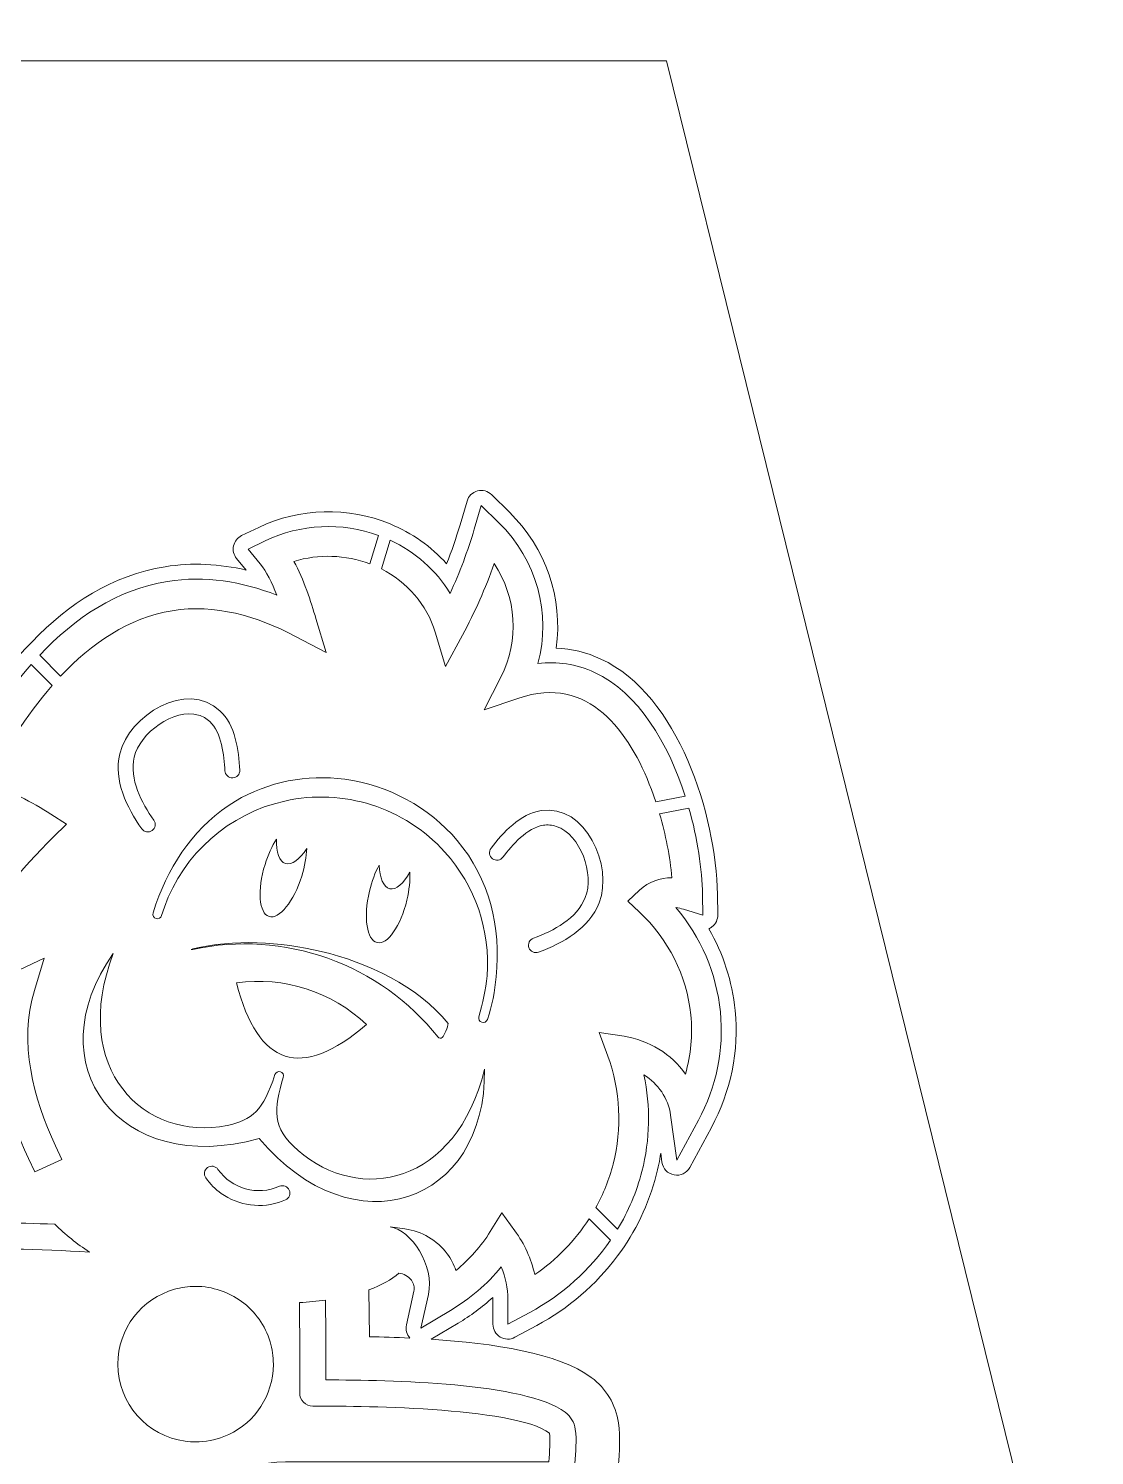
# Model space of a CAD drawing. Header units: millimetres. Extents: x -1461 to 1461, y -777 to 775.
# Drawn here: x -1347.8 to -1288.9, y 132.7 to 211.6 of the extents above; entities that cross this region are included whole.
import ezdxf

# ---------------------------------------------------------------- set-up
doc = ezdxf.new("R2010")
doc.units = ezdxf.units.MM
doc.header["$MEASUREMENT"] = 0
doc.layers.add('Camada 1', color=7, linetype='Continuous')

msp = doc.modelspace()

# ---------------------------------------------------------------- linework, layer by layer
at = {"layer": 'Camada 1', "color": 250, "lineweight": 20}
for points, knots in [([(-1289.1414, 240.0552), (-1289.1414, 240.0552), (-1292.0512, 239.3349), (-1292.0512, 239.3349), (-1292.0512, 239.3349), (-1292.0512, 239.3349), (-1295.0274, 250.8965), (-1295.0274, 250.8965), (-1295.0274, 250.8965), (-1302.1178, 246.2823), (-1311.3043, 245.6159), (-1319.0645, 249.1529), (-1319.0645, 249.1529), (-1330.3547, 254.2988), (-1342.8696, 254.5714), (-1352.2211, 247.528), (-1352.2211, 247.528), (-1352.2211, 247.528), (-1352.2675, 247.5292), (-1352.2675, 247.5292), (-1352.2675, 247.5292), (-1352.2675, 247.5292), (-1352.3142, 247.5283), (-1352.3142, 247.5283), (-1352.3142, 247.5283), (-1361.623, 254.6213), (-1374.1395, 254.4157), (-1385.4604, 249.3299), (-1385.4604, 249.3299), (-1394.128, 245.1765), (-1401.3028, 245.9539), (-1405.9872, 250.4345), (-1405.9872, 250.4345), (-1405.9872, 250.4345), (-1412.566, 251.9753), (-1412.566, 251.9753), (-1412.566, 251.9753), (-1412.566, 251.9753), (-1415.6353, 240.3643), (-1415.6353, 240.3643), (-1415.6353, 240.3643), (-1415.6353, 240.3643), (-1412.7592, 239.6474), (-1412.7592, 239.6474), (-1412.7592, 239.6474), (-1412.7592, 239.6474), (-1452.7077, 81.7768), (-1452.7077, 81.7768), (-1452.7077, 81.7768), (-1452.7077, 81.7768), (-1455.5561, 82.4868), (-1455.5561, 82.4868), (-1455.5561, 82.4868), (-1455.5561, 82.4868), (-1460.8606, 61.4193), (-1460.8606, 61.4193), (-1460.8606, 61.4193), (-1460.8606, 61.4193), (-1454.8906, 59.9537), (-1454.8906, 59.9537), (-1454.8906, 59.9537), (-1454.8906, 59.9537), (-1453.2791, 59.5204), (-1453.2791, 59.5204), (-1453.2791, 59.5204), (-1445.0057, 67.391), (-1426.3781, 73.5775), (-1411.1999, 66.1562), (-1411.1999, 66.1562), (-1391.3712, 57.0627), (-1369.3923, 56.5786), (-1352.9706, 69.0203), (-1352.9706, 69.0203), (-1352.9706, 69.0203), (-1352.8892, 69.018), (-1352.8892, 69.018), (-1352.8892, 69.018), (-1352.8892, 69.018), (-1352.8077, 69.0198), (-1352.8077, 69.0198), (-1352.8077, 69.0198), (-1336.4579, 56.4865), (-1314.477, 56.8477), (-1294.5958, 65.8302), (-1294.5958, 65.8302), (-1279.3751, 73.1664), (-1260.8579, 66.8973), (-1252.6302, 58.9806), (-1252.6302, 58.9806), (-1252.6302, 58.9806), (-1247.7584, 60.2043), (-1247.7584, 60.2043), (-1247.7584, 60.2043), (-1247.7584, 60.2043), (-1253.0069, 81.2384), (-1253.0069, 81.2384), (-1253.0069, 81.2384), (-1253.0069, 81.2384), (-1250.0949, 81.9593), (-1250.0949, 81.9593), (-1250.0949, 81.9593), (-1250.0949, 81.9593), (-1289.1414, 240.0552), (-1289.1414, 240.0552)], [0, 0, 0, 0, 0.037037, 0.037037, 0.037037, 0.037037, 0.0740741, 0.0740741, 0.0740741, 0.0740741, 0.1111111, 0.1111111, 0.1111111, 0.1111111, 0.1481481, 0.1481481, 0.1481481, 0.1481481, 0.1851852, 0.1851852, 0.1851852, 0.1851852, 0.2222222, 0.2222222, 0.2222222, 0.2222222, 0.2592593, 0.2592593, 0.2592593, 0.2592593, 0.2962963, 0.2962963, 0.2962963, 0.2962963, 0.3333333, 0.3333333, 0.3333333, 0.3333333, 0.3703704, 0.3703704, 0.3703704, 0.3703704, 0.4074074, 0.4074074, 0.4074074, 0.4074074, 0.4444444, 0.4444444, 0.4444444, 0.4444444, 0.4814815, 0.4814815, 0.4814815, 0.4814815, 0.5185185, 0.5185185, 0.5185185, 0.5185185, 0.5555556, 0.5555556, 0.5555556, 0.5555556, 0.5925926, 0.5925926, 0.5925926, 0.5925926, 0.6296296, 0.6296296, 0.6296296, 0.6296296, 0.6666667, 0.6666667, 0.6666667, 0.6666667, 0.7037037, 0.7037037, 0.7037037, 0.7037037, 0.7407407, 0.7407407, 0.7407407, 0.7407407, 0.7777778, 0.7777778, 0.7777778, 0.7777778, 0.8148148, 0.8148148, 0.8148148, 0.8148148, 0.8518519, 0.8518519, 0.8518519, 0.8518519, 0.8888889, 0.8888889, 0.8888889, 0.8888889, 0.9259259, 0.9259259, 0.9259259, 0.9259259, 1, 1, 1, 1]), ([(-1312.1131, 104.3313), (-1311.3689, 105.0035), (-1310.7381, 105.8192), (-1310.2492, 106.7911), (-1310.2492, 106.7911), (-1308.0511, 111.1614), (-1310.162, 121.576), (-1311.9561, 126.0302), (-1311.9561, 126.0302), (-1312.8158, 128.1642), (-1313.9782, 129.8269), (-1315.4769, 131.0303), (-1315.4769, 131.0303), (-1315.3439, 131.3797), (-1315.2605, 131.7543), (-1315.2347, 132.1456), (-1315.2347, 132.1456), (-1315.1803, 132.9691), (-1315.106, 133.7169), (-1315.2309, 134.5475), (-1315.2309, 134.5475), (-1315.3833, 135.5606), (-1315.9064, 136.4374), (-1316.7259, 137.0523), (-1316.7259, 137.0523), (-1318.5173, 138.3971), (-1322.1513, 138.9411), (-1325.5697, 139.1636), (-1325.5697, 139.1636), (-1325.5697, 139.1636), (-1324.0864, 140.0473), (-1324.0864, 140.0473), (-1324.0864, 140.0473), (-1323.3973, 140.4575), (-1322.7516, 140.9368), (-1322.1617, 141.4773), (-1322.1617, 141.4773), (-1322.1617, 141.4773), (-1322.1597, 141.3582), (-1322.1597, 141.3582), (-1322.1597, 141.3582), (-1322.1597, 141.3582), (-1322.1562, 139.9886), (-1322.1562, 139.9886), (-1322.1562, 139.9886), (-1322.1555, 139.6919), (-1322.0106, 139.4375), (-1321.7558, 139.2858), (-1321.7558, 139.2858), (-1321.501, 139.1337), (-1321.208, 139.1274), (-1320.9469, 139.2682), (-1320.9469, 139.2682), (-1320.9469, 139.2682), (-1319.7408, 139.9176), (-1319.7408, 139.9176), (-1319.7408, 139.9176), (-1317.9938, 140.858), (-1316.4602, 142.1711), (-1315.276, 143.7639), (-1315.276, 143.7639), (-1314.2833, 145.0991), (-1313.5489, 146.6179), (-1313.1354, 148.2303), (-1313.1354, 148.2303), (-1313.0333, 148.6278), (-1312.9511, 149.0287), (-1312.8886, 149.4321), (-1312.8886, 149.4321), (-1312.8886, 149.4321), (-1312.8215, 148.938), (-1312.8215, 148.938), (-1312.8215, 148.938), (-1312.7726, 148.5801), (-1312.5112, 148.3063), (-1312.1562, 148.2414), (-1312.1562, 148.2414), (-1311.8009, 148.1765), (-1311.4594, 148.3402), (-1311.2874, 148.6574), (-1311.2874, 148.6574), (-1311.2874, 148.6574), (-1310.0911, 150.8631), (-1310.0911, 150.8631), (-1310.0911, 150.8631), (-1309.0207, 152.8371), (-1308.557, 155.0884), (-1308.7801, 157.324), (-1308.7801, 157.324), (-1308.9404, 158.9273), (-1309.4418, 160.459), (-1310.2343, 161.8381), (-1310.2343, 161.8381), (-1310.1755, 161.8642), (-1310.1185, 161.8981), (-1310.064, 161.9394), (-1310.064, 161.9394), (-1309.8489, 162.1027), (-1309.7349, 162.3377), (-1309.7399, 162.6076), (-1309.7399, 162.6076), (-1309.7399, 162.6076), (-1309.7604, 163.7302), (-1309.7604, 163.7302), (-1309.7604, 163.7302), (-1309.8411, 168.1339), (-1311.9009, 174.7366), (-1316.1969, 176.7347), (-1316.1969, 176.7347), (-1316.9842, 177.1008), (-1317.8151, 177.3011), (-1318.6647, 177.3419), (-1318.6647, 177.3419), (-1318.2774, 180.0913), (-1319.2429, 182.8666), (-1321.2523, 184.8459), (-1321.2523, 184.8459), (-1321.2523, 184.8459), (-1322.2277, 185.8066), (-1322.2277, 185.8066), (-1322.2277, 185.8066), (-1322.439, 186.0147), (-1322.7215, 186.0906), (-1323.0088, 186.0166), (-1323.0088, 186.0166), (-1323.2958, 185.9423), (-1323.5065, 185.7388), (-1323.5905, 185.4543), (-1323.5905, 185.4543), (-1323.5905, 185.4543), (-1323.9778, 184.1415), (-1323.9778, 184.1415), (-1323.9778, 184.1415), (-1324.192, 183.4148), (-1324.439, 182.6982), (-1324.7172, 181.9942), (-1324.7172, 181.9942), (-1325.5714, 182.9478), (-1326.6405, 183.6993), (-1327.8326, 184.1932), (-1327.8326, 184.1932), (-1330.1604, 185.1579), (-1332.822, 185.0912), (-1335.0951, 184.0009), (-1335.0951, 184.0009), (-1335.0951, 184.0009), (-1336.0385, 183.5484), (-1336.0385, 183.5484), (-1336.0385, 183.5484), (-1336.2735, 183.4357), (-1336.4284, 183.2401), (-1336.4849, 182.9856), (-1336.4849, 182.9856), (-1336.5408, 182.7314), (-1336.4829, 182.489), (-1336.3174, 182.2875), (-1336.3174, 182.2875), (-1336.3174, 182.2875), (-1335.7908, 181.6473), (-1335.7908, 181.6473), (-1335.7908, 181.6473), (-1337.2543, 181.9859), (-1338.7617, 182.0759), (-1340.2703, 181.8335), (-1340.2703, 181.8335), (-1346.0754, 180.8952), (-1349.9787, 175.485), (-1352.5164, 170.5537), (-1352.5164, 170.5537), (-1352.5164, 170.5537), (-1356.4588, 178.5667), (-1356.4588, 178.5667), (-1356.4588, 178.5667), (-1356.4588, 178.5667), (-1356.5832, 178.7896), (-1356.5832, 178.7896), (-1356.5832, 178.7896), (-1356.1826, 179.383), (-1355.8308, 180.0122), (-1355.5357, 180.6761), (-1355.5357, 180.6761), (-1354.3719, 183.2959), (-1354.1984, 186.4038), (-1355.5391, 188.9951), (-1355.5391, 188.9951), (-1355.5391, 188.9951), (-1355.6086, 189.1266), (-1355.6086, 189.1266), (-1355.6086, 189.1266), (-1353.4177, 189.3737), (-1351.4246, 190.8388), (-1351.3702, 193.2291), (-1351.3702, 193.2291), (-1351.3434, 194.429), (-1351.8688, 195.5475), (-1352.7618, 196.3393), (-1352.7618, 196.3393), (-1353.6179, 197.0991), (-1354.7151, 197.4852), (-1355.846, 197.5749), (-1355.846, 197.5749), (-1356.036, 197.5897), (-1356.2265, 197.5983), (-1356.4169, 197.6011), (-1356.4169, 197.6011), (-1358.103, 200.3745), (-1360.2555, 202.7838), (-1363.411, 203.9406), (-1363.411, 203.9406), (-1364.749, 204.5003), (-1366.3428, 203.9988), (-1367.1417, 202.8507), (-1367.1417, 202.8507), (-1367.5442, 203.088), (-1367.9577, 203.3066), (-1368.3814, 203.5038), (-1368.3814, 203.5038), (-1368.3814, 203.5038), (-1368.405, 203.5152), (-1368.405, 203.5152), (-1368.405, 203.5152), (-1367.4712, 204.789), (-1367.4088, 206.6217), (-1368.1, 208.1122), (-1368.1, 208.1122), (-1368.3939, 208.7458), (-1368.8229, 209.3152), (-1369.3401, 209.7692), (-1369.3401, 209.7692), (-1369.3401, 209.7692), (-1312.5684, 209.7692), (-1312.5684, 209.7692), (-1312.5684, 209.7692), (-1312.5684, 209.7692), (-1286.5308, 104.3313), (-1286.5308, 104.3313), (-1286.5308, 104.3313), (-1286.5308, 104.3313), (-1312.1131, 104.3313), (-1312.1131, 104.3313)], [0, 0, 0, 0, 0.0163934, 0.0163934, 0.0163934, 0.0163934, 0.0327869, 0.0327869, 0.0327869, 0.0327869, 0.0491803, 0.0491803, 0.0491803, 0.0491803, 0.0655738, 0.0655738, 0.0655738, 0.0655738, 0.0819672, 0.0819672, 0.0819672, 0.0819672, 0.0983607, 0.0983607, 0.0983607, 0.0983607, 0.1147541, 0.1147541, 0.1147541, 0.1147541, 0.1311475, 0.1311475, 0.1311475, 0.1311475, 0.147541, 0.147541, 0.147541, 0.147541, 0.1639344, 0.1639344, 0.1639344, 0.1639344, 0.1803279, 0.1803279, 0.1803279, 0.1803279, 0.1967213, 0.1967213, 0.1967213, 0.1967213, 0.2131148, 0.2131148, 0.2131148, 0.2131148, 0.2295082, 0.2295082, 0.2295082, 0.2295082, 0.2459016, 0.2459016, 0.2459016, 0.2459016, 0.2622951, 0.2622951, 0.2622951, 0.2622951, 0.2786885, 0.2786885, 0.2786885, 0.2786885, 0.295082, 0.295082, 0.295082, 0.295082, 0.3114754, 0.3114754, 0.3114754, 0.3114754, 0.3278689, 0.3278689, 0.3278689, 0.3278689, 0.3442623, 0.3442623, 0.3442623, 0.3442623, 0.3606557, 0.3606557, 0.3606557, 0.3606557, 0.3770492, 0.3770492, 0.3770492, 0.3770492, 0.3934426, 0.3934426, 0.3934426, 0.3934426, 0.4098361, 0.4098361, 0.4098361, 0.4098361, 0.4262295, 0.4262295, 0.4262295, 0.4262295, 0.442623, 0.442623, 0.442623, 0.442623, 0.4590164, 0.4590164, 0.4590164, 0.4590164, 0.4754098, 0.4754098, 0.4754098, 0.4754098, 0.4918033, 0.4918033, 0.4918033, 0.4918033, 0.5081967, 0.5081967, 0.5081967, 0.5081967, 0.5245902, 0.5245902, 0.5245902, 0.5245902, 0.5409836, 0.5409836, 0.5409836, 0.5409836, 0.557377, 0.557377, 0.557377, 0.557377, 0.5737705, 0.5737705, 0.5737705, 0.5737705, 0.5901639, 0.5901639, 0.5901639, 0.5901639, 0.6065574, 0.6065574, 0.6065574, 0.6065574, 0.6229508, 0.6229508, 0.6229508, 0.6229508, 0.6393443, 0.6393443, 0.6393443, 0.6393443, 0.6557377, 0.6557377, 0.6557377, 0.6557377, 0.6721311, 0.6721311, 0.6721311, 0.6721311, 0.6885246, 0.6885246, 0.6885246, 0.6885246, 0.704918, 0.704918, 0.704918, 0.704918, 0.7213115, 0.7213115, 0.7213115, 0.7213115, 0.7377049, 0.7377049, 0.7377049, 0.7377049, 0.7540984, 0.7540984, 0.7540984, 0.7540984, 0.7704918, 0.7704918, 0.7704918, 0.7704918, 0.7868852, 0.7868852, 0.7868852, 0.7868852, 0.8032787, 0.8032787, 0.8032787, 0.8032787, 0.8196721, 0.8196721, 0.8196721, 0.8196721, 0.8360656, 0.8360656, 0.8360656, 0.8360656, 0.852459, 0.852459, 0.852459, 0.852459, 0.8688525, 0.8688525, 0.8688525, 0.8688525, 0.8852459, 0.8852459, 0.8852459, 0.8852459, 0.9016393, 0.9016393, 0.9016393, 0.9016393, 0.9180328, 0.9180328, 0.9180328, 0.9180328, 0.9344262, 0.9344262, 0.9344262, 0.9344262, 0.9508197, 0.9508197, 0.9508197, 0.9508197, 0.9672131, 0.9672131, 0.9672131, 0.9672131, 1, 1, 1, 1]), ([(-1322.6355, 173.9268), (-1322.6355, 173.9268), (-1321.7209, 175.7276), (-1321.7209, 175.7276), (-1321.7209, 175.7276), (-1320.6759, 177.785), (-1320.8689, 180.1463), (-1322.0856, 182.0029), (-1322.0856, 182.0029), (-1322.5677, 180.6466), (-1323.1541, 179.3277), (-1323.8377, 178.061), (-1323.8377, 178.061), (-1323.8377, 178.061), (-1324.7764, 176.3206), (-1324.7764, 176.3206), (-1324.7764, 176.3206), (-1324.7764, 176.3206), (-1325.3456, 178.2141), (-1325.3456, 178.2141), (-1325.3456, 178.2141), (-1325.8073, 179.7511), (-1326.91, 180.9899), (-1328.3233, 181.7111), (-1328.3233, 181.7111), (-1328.3233, 181.7111), (-1327.8305, 183.2961), (-1327.8305, 183.2961), (-1327.8305, 183.2961), (-1326.4565, 182.6558), (-1325.2993, 181.6368), (-1324.5225, 180.3624), (-1324.5225, 180.3624), (-1323.9947, 181.5107), (-1323.5486, 182.6967), (-1323.1911, 183.9091), (-1323.1911, 183.9091), (-1323.1911, 183.9091), (-1322.8033, 185.2221), (-1322.8033, 185.2221), (-1322.8033, 185.2221), (-1322.8033, 185.2221), (-1321.8283, 184.2613), (-1321.8283, 184.2613), (-1321.8283, 184.2613), (-1319.7335, 182.1979), (-1318.9272, 179.2404), (-1319.6757, 176.4916), (-1319.6757, 176.4916), (-1318.6174, 176.6077), (-1317.5599, 176.4639), (-1316.5428, 175.9908), (-1316.5428, 175.9908), (-1314.1295, 174.8683), (-1312.4782, 172.0867), (-1311.5355, 169.1653), (-1311.5355, 169.1653), (-1311.5355, 169.1653), (-1313.1635, 168.8486), (-1313.1635, 168.8486), (-1313.1635, 168.8486), (-1313.1635, 168.8486), (-1313.405, 169.5293), (-1313.405, 169.5293), (-1313.405, 169.5293), (-1314.6163, 172.7319), (-1316.8818, 175.8919), (-1320.724, 174.5798), (-1320.724, 174.5798), (-1320.724, 174.5798), (-1322.6355, 173.9268), (-1322.6355, 173.9268)], [0, 0, 0, 0, 0.0526316, 0.0526316, 0.0526316, 0.0526316, 0.1052632, 0.1052632, 0.1052632, 0.1052632, 0.1578947, 0.1578947, 0.1578947, 0.1578947, 0.2105263, 0.2105263, 0.2105263, 0.2105263, 0.2631579, 0.2631579, 0.2631579, 0.2631579, 0.3157895, 0.3157895, 0.3157895, 0.3157895, 0.3684211, 0.3684211, 0.3684211, 0.3684211, 0.4210526, 0.4210526, 0.4210526, 0.4210526, 0.4736842, 0.4736842, 0.4736842, 0.4736842, 0.5263158, 0.5263158, 0.5263158, 0.5263158, 0.5789474, 0.5789474, 0.5789474, 0.5789474, 0.6315789, 0.6315789, 0.6315789, 0.6315789, 0.6842105, 0.6842105, 0.6842105, 0.6842105, 0.7368421, 0.7368421, 0.7368421, 0.7368421, 0.7894737, 0.7894737, 0.7894737, 0.7894737, 0.8421053, 0.8421053, 0.8421053, 0.8421053, 0.8947368, 0.8947368, 0.8947368, 0.8947368, 1, 1, 1, 1]), ([(-1333.1024, 178.005), (-1335.1872, 179.1063), (-1337.5113, 179.784), (-1339.8798, 179.4034), (-1339.8798, 179.4034), (-1342.2808, 179.0176), (-1344.3271, 177.6076), (-1346.0415, 175.7803), (-1346.0415, 175.7803), (-1346.0415, 175.7803), (-1347.1912, 176.9527), (-1347.1912, 176.9527), (-1347.1912, 176.9527), (-1345.2554, 179.0026), (-1342.9236, 180.5764), (-1340.1399, 181.0236), (-1340.1399, 181.0236), (-1338.0625, 181.3575), (-1336.0197, 181.0112), (-1334.1006, 180.2654), (-1334.1006, 180.2654), (-1334.361, 180.9311), (-1334.6717, 181.5774), (-1335.0193, 182.0001), (-1335.0193, 182.0001), (-1335.0193, 182.0001), (-1335.6836, 182.8083), (-1335.6836, 182.8083), (-1335.6836, 182.8083), (-1335.6836, 182.8083), (-1334.7401, 183.2612), (-1334.7401, 183.2612), (-1334.7401, 183.2612), (-1332.7837, 184.1998), (-1330.5076, 184.3021), (-1328.4749, 183.5628), (-1328.4749, 183.5628), (-1328.4749, 183.5628), (-1328.9631, 181.994), (-1328.9631, 181.994), (-1328.9631, 181.994), (-1330.3042, 182.5001), (-1331.7876, 182.5437), (-1333.1497, 182.1257), (-1333.1497, 182.1257), (-1332.613, 181.1348), (-1332.2147, 179.9114), (-1331.9326, 178.9644), (-1331.9326, 178.9644), (-1331.9326, 178.9644), (-1331.3752, 177.0927), (-1331.3752, 177.0927), (-1331.3752, 177.0927), (-1331.3752, 177.0927), (-1333.1024, 178.005), (-1333.1024, 178.005)], [0, 0, 0, 0, 0.0666667, 0.0666667, 0.0666667, 0.0666667, 0.1333333, 0.1333333, 0.1333333, 0.1333333, 0.2, 0.2, 0.2, 0.2, 0.2666667, 0.2666667, 0.2666667, 0.2666667, 0.3333333, 0.3333333, 0.3333333, 0.3333333, 0.4, 0.4, 0.4, 0.4, 0.4666667, 0.4666667, 0.4666667, 0.4666667, 0.5333333, 0.5333333, 0.5333333, 0.5333333, 0.6, 0.6, 0.6, 0.6, 0.6666667, 0.6666667, 0.6666667, 0.6666667, 0.7333333, 0.7333333, 0.7333333, 0.7333333, 0.8, 0.8, 0.8, 0.8, 0.8666667, 0.8666667, 0.8666667, 0.8666667, 1, 1, 1, 1]), ([(-1347.4804, 158.4314), (-1348.3555, 155.5483), (-1347.5534, 152.4945), (-1346.3231, 149.8442), (-1346.3231, 149.8442), (-1346.3231, 149.8442), (-1345.9774, 149.0999), (-1345.9774, 149.0999), (-1345.9774, 149.0999), (-1345.9774, 149.0999), (-1347.466, 148.4091), (-1347.466, 148.4091), (-1347.466, 148.4091), (-1347.466, 148.4091), (-1347.8113, 149.153), (-1347.8113, 149.153), (-1347.8113, 149.153), (-1348.9722, 151.6535), (-1349.7388, 154.4157), (-1349.4163, 157.1517), (-1349.4163, 157.1517), (-1350.4416, 156.5709), (-1351.4342, 155.8868), (-1352.237, 155.0829), (-1352.237, 155.0829), (-1352.237, 155.0829), (-1353.3784, 153.9398), (-1353.3784, 153.9398), (-1353.3784, 153.9398), (-1353.3784, 153.9398), (-1353.6284, 155.5358), (-1353.6284, 155.5358), (-1353.6284, 155.5358), (-1353.9597, 157.6523), (-1353.4502, 159.7148), (-1352.5182, 161.6142), (-1352.5182, 161.6142), (-1351.4958, 163.6981), (-1349.963, 165.6171), (-1348.3389, 167.309), (-1348.3389, 167.309), (-1349.2932, 167.8458), (-1350.4331, 168.364), (-1351.3884, 168.4135), (-1351.3884, 168.4135), (-1351.3884, 168.4135), (-1352.6377, 168.4783), (-1352.6377, 168.4783), (-1352.6377, 168.4783), (-1352.6377, 168.4783), (-1352.0804, 169.5983), (-1352.0804, 169.5983), (-1352.0804, 169.5983), (-1350.9469, 171.8778), (-1349.4906, 174.3603), (-1347.6596, 176.4383), (-1347.6596, 176.4383), (-1347.6596, 176.4383), (-1346.508, 175.2637), (-1346.508, 175.2637), (-1346.508, 175.2637), (-1347.9561, 173.6004), (-1349.1511, 171.6601), (-1350.1073, 169.8506), (-1350.1073, 169.8506), (-1348.8557, 169.5102), (-1347.5929, 168.8082), (-1346.5831, 168.1694), (-1346.5831, 168.1694), (-1346.5831, 168.1694), (-1345.7105, 167.6175), (-1345.7105, 167.6175), (-1345.7105, 167.6175), (-1345.7105, 167.6175), (-1346.4452, 166.8923), (-1346.4452, 166.8923), (-1346.4452, 166.8923), (-1348.198, 165.1611), (-1349.9532, 163.1165), (-1351.0449, 160.8915), (-1351.0449, 160.8915), (-1351.5892, 159.7824), (-1351.9775, 158.6015), (-1352.0684, 157.3859), (-1352.0684, 157.3859), (-1350.9963, 158.1872), (-1349.7936, 158.8525), (-1348.6177, 159.411), (-1348.6177, 159.411), (-1348.6177, 159.411), (-1346.9417, 160.2069), (-1346.9417, 160.2069), (-1346.9417, 160.2069), (-1346.9417, 160.2069), (-1347.4804, 158.4314), (-1347.4804, 158.4314)], [0, 0, 0, 0, 0.04, 0.04, 0.04, 0.04, 0.08, 0.08, 0.08, 0.08, 0.12, 0.12, 0.12, 0.12, 0.16, 0.16, 0.16, 0.16, 0.2, 0.2, 0.2, 0.2, 0.24, 0.24, 0.24, 0.24, 0.28, 0.28, 0.28, 0.28, 0.32, 0.32, 0.32, 0.32, 0.36, 0.36, 0.36, 0.36, 0.4, 0.4, 0.4, 0.4, 0.44, 0.44, 0.44, 0.44, 0.48, 0.48, 0.48, 0.48, 0.52, 0.52, 0.52, 0.52, 0.56, 0.56, 0.56, 0.56, 0.6, 0.6, 0.6, 0.6, 0.64, 0.64, 0.64, 0.64, 0.68, 0.68, 0.68, 0.68, 0.72, 0.72, 0.72, 0.72, 0.76, 0.76, 0.76, 0.76, 0.8, 0.8, 0.8, 0.8, 0.84, 0.84, 0.84, 0.84, 0.88, 0.88, 0.88, 0.88, 0.92, 0.92, 0.92, 0.92, 1, 1, 1, 1]), ([(-1341.5537, 167.3602), (-1342.3902, 168.5356), (-1343.1192, 170.0248), (-1342.7703, 171.5033), (-1342.7703, 171.5033), (-1342.2697, 173.6237), (-1339.0574, 175.5949), (-1337.2381, 173.8787), (-1337.2381, 173.8787), (-1336.3966, 173.0847), (-1336.1885, 171.6952), (-1336.1424, 170.597), (-1336.1424, 170.597), (-1336.133, 170.3711), (-1336.3095, 170.1793), (-1336.535, 170.1699), (-1336.535, 170.1699), (-1336.7608, 170.1603), (-1336.9527, 170.3368), (-1336.9622, 170.5626), (-1336.9622, 170.5626), (-1336.9978, 171.4068), (-1337.147, 172.6645), (-1337.8011, 173.2819), (-1337.8011, 173.2819), (-1337.9784, 173.4489), (-1338.1872, 173.5693), (-1338.4208, 173.6371), (-1338.4208, 173.6371), (-1339.8026, 174.0382), (-1341.6567, 172.6484), (-1341.9716, 171.3148), (-1341.9716, 171.3148), (-1342.2592, 170.096), (-1341.5686, 168.7963), (-1340.8853, 167.8358), (-1340.8853, 167.8358), (-1340.7543, 167.6519), (-1340.7975, 167.3949), (-1340.9816, 167.2639), (-1340.9816, 167.2639), (-1341.1655, 167.1327), (-1341.4228, 167.1762), (-1341.5537, 167.3602)], [0, 0, 0, 0, 0.0833333, 0.0833333, 0.0833333, 0.0833333, 0.1666667, 0.1666667, 0.1666667, 0.1666667, 0.25, 0.25, 0.25, 0.25, 0.3333333, 0.3333333, 0.3333333, 0.3333333, 0.4166667, 0.4166667, 0.4166667, 0.4166667, 0.5, 0.5, 0.5, 0.5, 0.5833333, 0.5833333, 0.5833333, 0.5833333, 0.6666667, 0.6666667, 0.6666667, 0.6666667, 0.75, 0.75, 0.75, 0.75, 0.8333333, 0.8333333, 0.8333333, 0.8333333, 1, 1, 1, 1]), ([(-1340.7702, 163.1928), (-1339.9528, 165.5295), (-1338.5315, 167.5894), (-1336.3847, 168.88), (-1336.3847, 168.88), (-1334.5673, 169.9727), (-1332.4443, 170.3728), (-1330.3486, 170.0926), (-1330.3486, 170.0926), (-1327.9552, 169.7728), (-1325.6956, 168.5675), (-1324.1364, 166.7175), (-1324.1364, 166.7175), (-1322.3457, 164.5923), (-1321.6898, 161.9234), (-1321.987, 159.1863), (-1321.987, 159.1863), (-1322.0473, 158.3826), (-1322.2084, 157.5891), (-1322.4652, 156.8255), (-1322.4652, 156.8255), (-1322.508, 156.6986), (-1322.6447, 156.6288), (-1322.7723, 156.669), (-1322.7723, 156.669), (-1322.9002, 156.7092), (-1322.9723, 156.8445), (-1322.935, 156.9732), (-1322.935, 156.9732), (-1322.7187, 157.711), (-1322.5607, 158.4665), (-1322.4769, 159.2312), (-1322.4769, 159.2312), (-1322.2909, 161.7336), (-1323.1352, 164.2063), (-1324.8171, 166.0725), (-1324.8171, 166.0725), (-1327.0402, 168.5398), (-1330.4216, 169.6172), (-1333.6623, 168.8908), (-1333.6623, 168.8908), (-1336.7346, 168.202), (-1339.2418, 165.9896), (-1340.3064, 163.0278), (-1340.3064, 163.0278), (-1340.3064, 163.0278), (-1340.4594, 162.5644), (-1340.4594, 162.5644), (-1340.4594, 162.5644), (-1340.4993, 162.4354), (-1340.6371, 162.3624), (-1340.7662, 162.4018), (-1340.7662, 162.4018), (-1340.8955, 162.4415), (-1340.9688, 162.5789), (-1340.9302, 162.7083), (-1340.9302, 162.7083), (-1340.9302, 162.7083), (-1340.7702, 163.1928), (-1340.7702, 163.1928)], [0, 0, 0, 0, 0.0625, 0.0625, 0.0625, 0.0625, 0.125, 0.125, 0.125, 0.125, 0.1875, 0.1875, 0.1875, 0.1875, 0.25, 0.25, 0.25, 0.25, 0.3125, 0.3125, 0.3125, 0.3125, 0.375, 0.375, 0.375, 0.375, 0.4375, 0.4375, 0.4375, 0.4375, 0.5, 0.5, 0.5, 0.5, 0.5625, 0.5625, 0.5625, 0.5625, 0.625, 0.625, 0.625, 0.625, 0.6875, 0.6875, 0.6875, 0.6875, 0.75, 0.75, 0.75, 0.75, 0.8125, 0.8125, 0.8125, 0.8125, 0.875, 0.875, 0.875, 0.875, 1, 1, 1, 1]), ([(-1319.9242, 161.3166), (-1318.8166, 161.7199), (-1317.5107, 162.3985), (-1317.0563, 163.5656), (-1317.0563, 163.5656), (-1316.5593, 164.8428), (-1317.2979, 167.0387), (-1318.6636, 167.4921), (-1318.6636, 167.4921), (-1318.8947, 167.5688), (-1319.1347, 167.5881), (-1319.3754, 167.551), (-1319.3754, 167.551), (-1320.2642, 167.4138), (-1321.1008, 166.4625), (-1321.6086, 165.7873), (-1321.6086, 165.7873), (-1321.7446, 165.6067), (-1322.0026, 165.57), (-1322.1831, 165.706), (-1322.1831, 165.706), (-1322.3637, 165.842), (-1322.4, 166.0999), (-1322.2644, 166.2804), (-1322.2644, 166.2804), (-1321.6037, 167.1589), (-1320.6441, 168.1853), (-1319.5007, 168.3617), (-1319.5007, 168.3617), (-1317.0289, 168.7434), (-1315.5013, 165.2982), (-1316.2918, 163.2681), (-1316.2918, 163.2681), (-1316.8426, 161.8524), (-1318.2883, 161.0394), (-1319.6435, 160.5456), (-1319.6435, 160.5456), (-1319.8559, 160.4685), (-1320.0921, 160.5784), (-1320.1694, 160.7907), (-1320.1694, 160.7907), (-1320.2466, 161.0032), (-1320.1366, 161.2395), (-1319.9242, 161.3166)], [0, 0, 0, 0, 0.0833333, 0.0833333, 0.0833333, 0.0833333, 0.1666667, 0.1666667, 0.1666667, 0.1666667, 0.25, 0.25, 0.25, 0.25, 0.3333333, 0.3333333, 0.3333333, 0.3333333, 0.4166667, 0.4166667, 0.4166667, 0.4166667, 0.5, 0.5, 0.5, 0.5, 0.5833333, 0.5833333, 0.5833333, 0.5833333, 0.6666667, 0.6666667, 0.6666667, 0.6666667, 0.75, 0.75, 0.75, 0.75, 0.8333333, 0.8333333, 0.8333333, 0.8333333, 1, 1, 1, 1]), ([(-1316.4768, 146.4347), (-1316.0614, 147.1871), (-1315.737, 147.9939), (-1315.5196, 148.8419), (-1315.5196, 148.8419), (-1315.0112, 150.8235), (-1315.1176, 152.8849), (-1315.8156, 154.8073), (-1315.8156, 154.8073), (-1315.8156, 154.8073), (-1316.29, 156.1133), (-1316.29, 156.1133), (-1316.29, 156.1133), (-1316.29, 156.1133), (-1314.9174, 155.898), (-1314.9174, 155.898), (-1314.9174, 155.898), (-1313.5288, 155.6803), (-1312.2995, 154.9153), (-1311.5268, 153.8117), (-1311.5268, 153.8117), (-1311.2231, 154.8662), (-1311.1189, 155.9719), (-1311.2296, 157.0795), (-1311.2296, 157.0795), (-1311.4478, 159.2647), (-1312.4753, 161.2589), (-1314.0714, 162.7585), (-1314.0714, 162.7585), (-1314.0714, 162.7585), (-1314.7124, 163.3611), (-1314.7124, 163.3611), (-1314.7124, 163.3611), (-1314.7124, 163.3611), (-1314.0666, 163.9587), (-1314.0666, 163.9587), (-1314.0666, 163.9587), (-1313.5416, 164.4446), (-1312.924, 164.6517), (-1312.2747, 164.6561), (-1312.2747, 164.6561), (-1312.3782, 165.8225), (-1312.6223, 167.0425), (-1312.9553, 168.1814), (-1312.9553, 168.1814), (-1312.9553, 168.1814), (-1311.3329, 168.497), (-1311.3329, 168.497), (-1311.3329, 168.497), (-1310.8542, 166.8157), (-1310.6068, 165.1266), (-1310.5808, 163.7151), (-1310.5808, 163.7151), (-1310.5808, 163.7151), (-1310.5602, 162.5927), (-1310.5602, 162.5927), (-1310.5602, 162.5927), (-1310.5602, 162.5927), (-1311.6357, 162.9138), (-1311.6357, 162.9138), (-1311.6357, 162.9138), (-1311.7721, 162.9547), (-1311.9108, 162.9877), (-1312.0487, 163.0045), (-1312.0487, 163.0045), (-1310.6801, 161.3765), (-1309.8107, 159.3852), (-1309.5966, 157.2426), (-1309.5966, 157.2426), (-1309.3894, 155.1647), (-1309.8176, 153.0887), (-1310.8123, 151.2542), (-1310.8123, 151.2542), (-1310.8123, 151.2542), (-1312.0085, 149.0486), (-1312.0085, 149.0486), (-1312.0085, 149.0486), (-1312.0085, 149.0486), (-1312.3466, 151.5346), (-1312.3466, 151.5346), (-1312.3466, 151.5346), (-1312.4762, 152.4882), (-1313.0408, 153.2755), (-1313.8154, 153.767), (-1313.8154, 153.767), (-1313.4442, 152.011), (-1313.4785, 150.194), (-1313.9301, 148.4342), (-1313.9301, 148.4342), (-1314.2218, 147.2966), (-1314.6794, 146.2225), (-1315.2751, 145.236), (-1315.2751, 145.236), (-1315.2751, 145.236), (-1316.4768, 146.4347), (-1316.4768, 146.4347)], [0, 0, 0, 0, 0.04, 0.04, 0.04, 0.04, 0.08, 0.08, 0.08, 0.08, 0.12, 0.12, 0.12, 0.12, 0.16, 0.16, 0.16, 0.16, 0.2, 0.2, 0.2, 0.2, 0.24, 0.24, 0.24, 0.24, 0.28, 0.28, 0.28, 0.28, 0.32, 0.32, 0.32, 0.32, 0.36, 0.36, 0.36, 0.36, 0.4, 0.4, 0.4, 0.4, 0.44, 0.44, 0.44, 0.44, 0.48, 0.48, 0.48, 0.48, 0.52, 0.52, 0.52, 0.52, 0.56, 0.56, 0.56, 0.56, 0.6, 0.6, 0.6, 0.6, 0.64, 0.64, 0.64, 0.64, 0.68, 0.68, 0.68, 0.68, 0.72, 0.72, 0.72, 0.72, 0.76, 0.76, 0.76, 0.76, 0.8, 0.8, 0.8, 0.8, 0.84, 0.84, 0.84, 0.84, 0.88, 0.88, 0.88, 0.88, 0.92, 0.92, 0.92, 0.92, 1, 1, 1, 1]), ([(-1334.5258, 162.5151), (-1335.0867, 162.6895), (-1335.1865, 163.9725), (-1334.7485, 165.3807), (-1334.7485, 165.3807), (-1334.5793, 165.9244), (-1334.355, 166.4072), (-1334.1106, 166.785), (-1334.1106, 166.785), (-1334.1315, 166.07), (-1333.9611, 165.545), (-1333.6166, 165.4379), (-1333.6166, 165.4379), (-1333.2723, 165.3309), (-1332.8342, 165.6663), (-1332.4458, 166.2672), (-1332.4458, 166.2672), (-1332.4591, 165.8176), (-1332.548, 165.2925), (-1332.7171, 164.749), (-1332.7171, 164.749), (-1333.1549, 163.3407), (-1333.9649, 162.3407), (-1334.5258, 162.5151)], [0, 0, 0, 0, 0.1428571, 0.1428571, 0.1428571, 0.1428571, 0.2857143, 0.2857143, 0.2857143, 0.2857143, 0.4285714, 0.4285714, 0.4285714, 0.4285714, 0.5714286, 0.5714286, 0.5714286, 0.5714286, 0.7142857, 0.7142857, 0.7142857, 0.7142857, 1, 1, 1, 1]), ([(-1328.5581, 161.0682), (-1329.1299, 161.2029), (-1329.3195, 162.4757), (-1328.9816, 163.9114), (-1328.9816, 163.9114), (-1328.8513, 164.4656), (-1328.6613, 164.963), (-1328.4441, 165.3571), (-1328.4441, 165.3571), (-1328.4149, 164.6422), (-1328.208, 164.1303), (-1327.8567, 164.0479), (-1327.8567, 164.0479), (-1327.5056, 163.9651), (-1327.0922, 164.3309), (-1326.7472, 164.9577), (-1326.7472, 164.9577), (-1326.7286, 164.508), (-1326.7805, 163.9782), (-1326.9108, 163.4239), (-1326.9108, 163.4239), (-1327.2488, 161.9883), (-1327.9861, 160.9338), (-1328.5581, 161.0682)], [0, 0, 0, 0, 0.1428571, 0.1428571, 0.1428571, 0.1428571, 0.2857143, 0.2857143, 0.2857143, 0.2857143, 0.4285714, 0.4285714, 0.4285714, 0.4285714, 0.5714286, 0.5714286, 0.5714286, 0.5714286, 0.7142857, 0.7142857, 0.7142857, 0.7142857, 1, 1, 1, 1]), ([(-1338.7263, 160.7203), (-1336.4719, 161.2734), (-1333.8886, 161.1201), (-1331.6522, 160.5841), (-1331.6522, 160.5841), (-1329.1006, 159.9724), (-1326.3088, 158.688), (-1324.6341, 156.5985), (-1324.6341, 156.5985), (-1324.6263, 156.4331), (-1324.855, 155.9202), (-1324.9607, 155.8276), (-1324.9607, 155.8276), (-1325.0301, 155.7725), (-1325.1342, 155.7846), (-1325.1903, 155.8548), (-1325.1903, 155.8548), (-1326.7719, 157.8448), (-1328.8792, 159.3484), (-1331.2719, 160.2039), (-1331.2719, 160.2039), (-1333.6622, 161.0585), (-1336.2537, 161.2322), (-1338.7351, 160.6965), (-1338.7351, 160.6965), (-1338.7351, 160.6965), (-1338.8284, 160.686), (-1338.8284, 160.686), (-1338.8284, 160.686), (-1338.8284, 160.686), (-1338.7263, 160.7203), (-1338.7263, 160.7203)], [0, 0, 0, 0, 0.1111111, 0.1111111, 0.1111111, 0.1111111, 0.2222222, 0.2222222, 0.2222222, 0.2222222, 0.3333333, 0.3333333, 0.3333333, 0.3333333, 0.4444444, 0.4444444, 0.4444444, 0.4444444, 0.5555556, 0.5555556, 0.5555556, 0.5555556, 0.6666667, 0.6666667, 0.6666667, 0.6666667, 0.7777778, 0.7777778, 0.7777778, 0.7777778, 1, 1, 1, 1]), ([(-1335.0632, 150.2465), (-1342.8474, 148.0918), (-1347.4535, 154.3819), (-1343.132, 160.4632), (-1343.132, 160.4632), (-1345.549, 154.1121), (-1341.4214, 150.039), (-1336.8383, 150.9764), (-1336.8383, 150.9764), (-1335.4619, 151.2579), (-1334.8376, 151.7968), (-1334.2067, 153.7783), (-1334.2067, 153.7783), (-1334.1656, 153.9073), (-1334.0267, 153.9794), (-1333.8976, 153.9382), (-1333.8976, 153.9382), (-1333.7684, 153.8971), (-1333.6965, 153.7582), (-1333.7376, 153.629), (-1333.7376, 153.629), (-1334.2649, 151.8589), (-1334.3896, 150.8601), (-1332.9258, 149.5876), (-1332.9258, 149.5876), (-1329.5395, 146.644), (-1324.1925, 147.6553), (-1322.6233, 154.0845), (-1322.6233, 154.0845), (-1322.5131, 146.6249), (-1329.8742, 144.0569), (-1335.0632, 150.2465)], [0, 0, 0, 0, 0.1111111, 0.1111111, 0.1111111, 0.1111111, 0.2222222, 0.2222222, 0.2222222, 0.2222222, 0.3333333, 0.3333333, 0.3333333, 0.3333333, 0.4444444, 0.4444444, 0.4444444, 0.4444444, 0.5555556, 0.5555556, 0.5555556, 0.5555556, 0.6666667, 0.6666667, 0.6666667, 0.6666667, 0.7777778, 0.7777778, 0.7777778, 0.7777778, 1, 1, 1, 1]), ([(-1336.3176, 158.8439), (-1333.7009, 159.2111), (-1331.0596, 158.3647), (-1329.1442, 156.5444), (-1329.1442, 156.5444), (-1332.7518, 153.4607), (-1335.143, 154.2269), (-1336.3176, 158.8439)], [0, 0, 0, 0, 0.3333333, 0.3333333, 0.3333333, 0.3333333, 1, 1, 1, 1]), ([(-1337.3459, 148.5461), (-1336.5855, 147.4655), (-1335.1609, 147.0724), (-1333.9538, 147.61), (-1333.9538, 147.61), (-1333.7476, 147.7018), (-1333.5042, 147.6084), (-1333.4123, 147.402), (-1333.4123, 147.402), (-1333.3205, 147.1955), (-1333.4139, 146.9522), (-1333.6201, 146.8603), (-1333.6201, 146.8603), (-1333.6201, 146.8603), (-1333.7925, 146.7892), (-1333.7925, 146.7892), (-1333.7925, 146.7892), (-1334.9378, 146.3484), (-1336.2065, 146.5317), (-1337.1707, 147.2208), (-1337.1707, 147.2208), (-1337.492, 147.4505), (-1337.7794, 147.7362), (-1338.017, 148.0739), (-1338.017, 148.0739), (-1338.147, 148.2584), (-1338.1021, 148.5153), (-1337.9177, 148.6453), (-1337.9177, 148.6453), (-1337.7326, 148.7754), (-1337.4761, 148.7307), (-1337.3459, 148.5461)], [0, 0, 0, 0, 0.1111111, 0.1111111, 0.1111111, 0.1111111, 0.2222222, 0.2222222, 0.2222222, 0.2222222, 0.3333333, 0.3333333, 0.3333333, 0.3333333, 0.4444444, 0.4444444, 0.4444444, 0.4444444, 0.5555556, 0.5555556, 0.5555556, 0.5555556, 0.6666667, 0.6666667, 0.6666667, 0.6666667, 0.7777778, 0.7777778, 0.7777778, 0.7777778, 1, 1, 1, 1]), ([(-1322.3053, 145.1105), (-1322.3053, 145.1105), (-1321.6597, 146.1375), (-1321.6597, 146.1375), (-1321.6597, 146.1375), (-1321.6597, 146.1375), (-1320.9469, 145.1559), (-1320.9469, 145.1559), (-1320.9469, 145.1559), (-1320.4161, 144.4256), (-1320.0432, 143.6007), (-1319.8503, 142.7312), (-1319.8503, 142.7312), (-1318.6518, 143.5571), (-1317.6252, 144.607), (-1316.844, 145.8198), (-1316.844, 145.8198), (-1316.844, 145.8198), (-1315.6597, 144.6385), (-1315.6597, 144.6385), (-1315.6597, 144.6385), (-1316.7954, 142.9818), (-1318.3342, 141.6064), (-1320.1297, 140.6398), (-1320.1297, 140.6398), (-1320.1297, 140.6398), (-1321.3359, 139.9905), (-1321.3359, 139.9905), (-1321.3359, 139.9905), (-1321.3359, 139.9905), (-1321.3391, 141.3602), (-1321.3391, 141.3602), (-1321.3391, 141.3602), (-1321.3407, 141.9817), (-1321.4646, 142.5896), (-1321.6967, 143.1562), (-1321.6967, 143.1562), (-1322.4842, 142.2007), (-1323.4372, 141.3886), (-1324.5062, 140.7521), (-1324.5062, 140.7521), (-1324.5062, 140.7521), (-1326.1395, 139.7792), (-1326.1395, 139.7792), (-1326.1395, 139.7792), (-1326.1395, 139.7792), (-1325.7267, 141.6351), (-1325.7267, 141.6351), (-1325.7267, 141.6351), (-1325.3703, 143.2392), (-1326.6798, 145.2085), (-1327.832, 145.3681), (-1327.832, 145.3681), (-1327.832, 145.3681), (-1327.0193, 145.2553), (-1327.0193, 145.2553), (-1327.0193, 145.2553), (-1326.0925, 145.1274), (-1325.243, 144.6413), (-1324.686, 143.8874), (-1324.686, 143.8874), (-1324.4754, 143.6022), (-1324.3144, 143.2892), (-1324.2072, 142.9606), (-1324.2072, 142.9606), (-1323.4644, 143.5695), (-1322.8192, 144.2928), (-1322.3053, 145.1105)], [0, 0, 0, 0, 0.0555556, 0.0555556, 0.0555556, 0.0555556, 0.1111111, 0.1111111, 0.1111111, 0.1111111, 0.1666667, 0.1666667, 0.1666667, 0.1666667, 0.2222222, 0.2222222, 0.2222222, 0.2222222, 0.2777778, 0.2777778, 0.2777778, 0.2777778, 0.3333333, 0.3333333, 0.3333333, 0.3333333, 0.3888889, 0.3888889, 0.3888889, 0.3888889, 0.4444444, 0.4444444, 0.4444444, 0.4444444, 0.5, 0.5, 0.5, 0.5, 0.5555556, 0.5555556, 0.5555556, 0.5555556, 0.6111111, 0.6111111, 0.6111111, 0.6111111, 0.6666667, 0.6666667, 0.6666667, 0.6666667, 0.7222222, 0.7222222, 0.7222222, 0.7222222, 0.7777778, 0.7777778, 0.7777778, 0.7777778, 0.8333333, 0.8333333, 0.8333333, 0.8333333, 0.8888889, 0.8888889, 0.8888889, 0.8888889, 1, 1, 1, 1]), ([(-1352.7888, 145.6055), (-1350.648, 145.6318), (-1348.5014, 145.6018), (-1346.3548, 145.5154), (-1346.3548, 145.5154), (-1345.7806, 144.9417), (-1345.1398, 144.4307), (-1344.4502, 143.9792), (-1344.4502, 143.9792), (-1347.2231, 144.1358), (-1350.0014, 144.1967), (-1352.7802, 144.1622), (-1352.7802, 144.1622), (-1359.435, 144.2447), (-1366.0966, 143.7797), (-1372.6775, 142.7652), (-1372.6775, 142.7652), (-1372.7248, 140.5771), (-1372.7412, 138.3882), (-1372.7271, 136.1997), (-1372.7271, 136.1997), (-1372.7257, 136.0002), (-1372.7961, 135.828), (-1372.9366, 135.6863), (-1372.9366, 135.6863), (-1373.0772, 135.545), (-1373.249, 135.4737), (-1373.4486, 135.4737), (-1373.4486, 135.4737), (-1375.6113, 135.474), (-1384.5538, 135.4531), (-1386.5229, 133.9751), (-1386.5229, 133.9751), (-1386.5846, 133.5646), (-1386.521, 132.9494), (-1386.4847, 132.3986), (-1386.4847, 132.3986), (-1386.4847, 132.3986), (-1372.4439, 132.3986), (-1372.4439, 132.3986), (-1372.4439, 132.3986), (-1369.7586, 132.4754), (-1367.6368, 131.4496), (-1367.7015, 128.4643), (-1367.7015, 128.4643), (-1367.6314, 125.3645), (-1367.565, 120.8277), (-1367.5182, 117.5845), (-1367.5182, 117.5845), (-1367.5182, 117.5845), (-1352.7792, 117.5845), (-1352.7792, 117.5845), (-1352.7792, 117.5845), (-1352.7792, 117.5845), (-1338.0402, 117.5845), (-1338.0402, 117.5845), (-1338.0402, 117.5845), (-1337.9935, 120.8277), (-1337.9271, 125.3645), (-1337.857, 128.4643), (-1337.857, 128.4643), (-1337.9217, 131.4496), (-1335.8001, 132.4754), (-1333.1146, 132.3986), (-1333.1146, 132.3986), (-1333.1146, 132.3986), (-1319.074, 132.3986), (-1319.074, 132.3986), (-1319.074, 132.3986), (-1319.0375, 132.9494), (-1318.9739, 133.5646), (-1319.0356, 133.9751), (-1319.0356, 133.9751), (-1321.0047, 135.4531), (-1329.9473, 135.474), (-1332.1099, 135.4737), (-1332.1099, 135.4737), (-1332.3094, 135.4737), (-1332.4812, 135.545), (-1332.6218, 135.6863), (-1332.6218, 135.6863), (-1332.7626, 135.828), (-1332.8327, 136.0002), (-1332.8316, 136.1997), (-1332.8316, 136.1997), (-1332.8208, 137.8619), (-1332.8277, 139.524), (-1332.8522, 141.186), (-1332.8522, 141.186), (-1332.353, 141.2142), (-1331.8708, 141.2602), (-1331.4112, 141.3241), (-1331.4112, 141.3241), (-1331.3888, 139.8548), (-1331.3804, 138.3853), (-1331.3851, 136.9156), (-1331.3851, 136.9156), (-1327.8182, 136.9064), (-1320.3678, 136.7794), (-1318.1694, 135.1292), (-1318.1694, 135.1292), (-1317.8549, 134.893), (-1317.6672, 134.5789), (-1317.6089, 134.1899), (-1317.6089, 134.1899), (-1317.5173, 133.581), (-1317.5938, 132.917), (-1317.6341, 132.3035), (-1317.6341, 132.3035), (-1317.6841, 131.544), (-1318.3125, 130.9557), (-1319.074, 130.9557), (-1319.074, 130.9557), (-1319.074, 130.9557), (-1321.904, 130.9557), (-1321.904, 130.9557), (-1321.904, 130.9557), (-1321.904, 130.9557), (-1324.8876, 130.9557), (-1324.8876, 130.9557), (-1324.8876, 130.9557), (-1324.8876, 130.9557), (-1331.9729, 130.9557), (-1331.9729, 130.9557), (-1331.9729, 130.9557), (-1331.9729, 130.9557), (-1333.1177, 130.9557), (-1333.1177, 130.9557), (-1333.1177, 130.9557), (-1333.1281, 130.9554), (-1333.1383, 130.9557), (-1333.1488, 130.9559), (-1333.1488, 130.9559), (-1334.9929, 131.0103), (-1336.4658, 130.5953), (-1336.4141, 128.4819), (-1336.4141, 128.4819), (-1336.4139, 128.4703), (-1336.4139, 128.4601), (-1336.4141, 128.448), (-1336.4141, 128.448), (-1336.4844, 125.3535), (-1336.5508, 120.8277), (-1336.5971, 117.5845), (-1336.5971, 117.5845), (-1336.5971, 117.5845), (-1333.5868, 117.5845), (-1333.5868, 117.5845), (-1333.5868, 117.5845), (-1333.7897, 121.944), (-1333.7892, 126.688), (-1332.7961, 128.1958), (-1332.7961, 128.1958), (-1332.3299, 128.9038), (-1331.6765, 128.7982), (-1330.9202, 128.7474), (-1330.9202, 128.7474), (-1331.0352, 128.6824), (-1331.1444, 128.6107), (-1331.2473, 128.5318), (-1331.2473, 128.5318), (-1329.4327, 127.8572), (-1327.1891, 126.3793), (-1326.4085, 124.746), (-1326.4085, 124.746), (-1326.294, 124.507), (-1326.396, 124.2189), (-1326.6348, 124.1047), (-1326.6348, 124.1047), (-1326.8738, 123.9903), (-1327.1622, 124.0927), (-1327.2761, 124.3311), (-1327.2761, 124.3311), (-1328.0007, 125.8472), (-1330.3234, 127.242), (-1331.9403, 127.7532), (-1331.9403, 127.7532), (-1331.9403, 127.7532), (-1331.9669, 127.7085), (-1331.9669, 127.7085), (-1331.9669, 127.7085), (-1332.771, 126.341), (-1332.8143, 121.8065), (-1332.6118, 117.5845), (-1332.6118, 117.5845), (-1332.6118, 117.5845), (-1329.2457, 117.5845), (-1329.2457, 117.5845), (-1329.2457, 117.5845), (-1329.2457, 117.5845), (-1329.2457, 112.9398), (-1329.2457, 112.9398), (-1329.2457, 112.9398), (-1329.2457, 112.9398), (-1332.2883, 112.9398), (-1332.2883, 112.9398), (-1332.2883, 112.9398), (-1332.2883, 112.9398), (-1352.7802, 112.9398), (-1352.7802, 112.9398), (-1352.7802, 112.9398), (-1352.7802, 112.9398), (-1373.2701, 112.9398), (-1373.2701, 112.9398), (-1373.2701, 112.9398), (-1373.2701, 112.9398), (-1376.3129, 112.9398), (-1376.3129, 112.9398), (-1376.3129, 112.9398), (-1376.3129, 112.9398), (-1376.3129, 117.5845), (-1376.3129, 117.5845), (-1376.3129, 117.5845), (-1376.3129, 117.5845), (-1372.9468, 117.5845), (-1372.9468, 117.5845), (-1372.9468, 117.5845), (-1372.7443, 121.8065), (-1372.7875, 126.341), (-1373.5915, 127.7085), (-1373.5915, 127.7085), (-1373.5915, 127.7085), (-1373.6181, 127.7532), (-1373.6181, 127.7532), (-1373.6181, 127.7532), (-1375.2352, 127.242), (-1377.5578, 125.8472), (-1378.2823, 124.3311), (-1378.2823, 124.3311), (-1378.3964, 124.0927), (-1378.6847, 123.9903), (-1378.9238, 124.1047), (-1378.9238, 124.1047), (-1379.1624, 124.2189), (-1379.2645, 124.507), (-1379.15, 124.746), (-1379.15, 124.746), (-1378.3695, 126.3793), (-1376.1258, 127.8572), (-1374.3113, 128.5318), (-1374.3113, 128.5318), (-1374.4141, 128.6107), (-1374.5234, 128.6824), (-1374.6383, 128.7474), (-1374.6383, 128.7474), (-1373.882, 128.7982), (-1373.2286, 128.9038), (-1372.7623, 128.1958), (-1372.7623, 128.1958), (-1371.7691, 126.688), (-1371.7688, 121.944), (-1371.9717, 117.5845), (-1371.9717, 117.5845), (-1371.9717, 117.5845), (-1368.9615, 117.5845), (-1368.9615, 117.5845), (-1368.9615, 117.5845), (-1369.0076, 120.8277), (-1369.0742, 125.3535), (-1369.1444, 128.448), (-1369.1444, 128.448), (-1369.1447, 128.4601), (-1369.1447, 128.4703), (-1369.1444, 128.4819), (-1369.1444, 128.4819), (-1369.0928, 130.5953), (-1370.5655, 131.0103), (-1372.4098, 130.9559), (-1372.4098, 130.9559), (-1372.4202, 130.9557), (-1372.4304, 130.9554), (-1372.4408, 130.9557), (-1372.4408, 130.9557), (-1372.4408, 130.9557), (-1373.5858, 130.9557), (-1373.5858, 130.9557), (-1373.5858, 130.9557), (-1373.5858, 130.9557), (-1380.6711, 130.9557), (-1380.6711, 130.9557), (-1380.6711, 130.9557), (-1380.6711, 130.9557), (-1383.6544, 130.9557), (-1383.6544, 130.9557), (-1383.6544, 130.9557), (-1383.6544, 130.9557), (-1386.4847, 130.9557), (-1386.4847, 130.9557), (-1386.4847, 130.9557), (-1387.246, 130.9557), (-1387.8743, 131.544), (-1387.9243, 132.3035), (-1387.9243, 132.3035), (-1387.9649, 132.917), (-1388.0412, 133.581), (-1387.9497, 134.1899), (-1387.9497, 134.1899), (-1387.8912, 134.5789), (-1387.7036, 134.893), (-1387.3891, 135.1292), (-1387.3891, 135.1292), (-1385.1907, 136.7794), (-1377.7403, 136.9064), (-1374.1734, 136.9156), (-1374.1734, 136.9156), (-1374.1799, 138.8759), (-1374.1623, 140.8366), (-1374.1201, 142.7963), (-1374.1201, 142.7963), (-1374.1046, 143.5026), (-1373.5952, 144.0834), (-1372.8972, 144.1912), (-1372.8972, 144.1912), (-1366.2399, 145.2174), (-1359.4975, 145.6885), (-1352.7888, 145.6055)], [0, 0, 0, 0, 0.0125, 0.0125, 0.0125, 0.0125, 0.025, 0.025, 0.025, 0.025, 0.0375, 0.0375, 0.0375, 0.0375, 0.05, 0.05, 0.05, 0.05, 0.0625, 0.0625, 0.0625, 0.0625, 0.075, 0.075, 0.075, 0.075, 0.0875, 0.0875, 0.0875, 0.0875, 0.1, 0.1, 0.1, 0.1, 0.1125, 0.1125, 0.1125, 0.1125, 0.125, 0.125, 0.125, 0.125, 0.1375, 0.1375, 0.1375, 0.1375, 0.15, 0.15, 0.15, 0.15, 0.1625, 0.1625, 0.1625, 0.1625, 0.175, 0.175, 0.175, 0.175, 0.1875, 0.1875, 0.1875, 0.1875, 0.2, 0.2, 0.2, 0.2, 0.2125, 0.2125, 0.2125, 0.2125, 0.225, 0.225, 0.225, 0.225, 0.2375, 0.2375, 0.2375, 0.2375, 0.25, 0.25, 0.25, 0.25, 0.2625, 0.2625, 0.2625, 0.2625, 0.275, 0.275, 0.275, 0.275, 0.2875, 0.2875, 0.2875, 0.2875, 0.3, 0.3, 0.3, 0.3, 0.3125, 0.3125, 0.3125, 0.3125, 0.325, 0.325, 0.325, 0.325, 0.3375, 0.3375, 0.3375, 0.3375, 0.35, 0.35, 0.35, 0.35, 0.3625, 0.3625, 0.3625, 0.3625, 0.375, 0.375, 0.375, 0.375, 0.3875, 0.3875, 0.3875, 0.3875, 0.4, 0.4, 0.4, 0.4, 0.4125, 0.4125, 0.4125, 0.4125, 0.425, 0.425, 0.425, 0.425, 0.4375, 0.4375, 0.4375, 0.4375, 0.45, 0.45, 0.45, 0.45, 0.4625, 0.4625, 0.4625, 0.4625, 0.475, 0.475, 0.475, 0.475, 0.4875, 0.4875, 0.4875, 0.4875, 0.5, 0.5, 0.5, 0.5, 0.5125, 0.5125, 0.5125, 0.5125, 0.525, 0.525, 0.525, 0.525, 0.5375, 0.5375, 0.5375, 0.5375, 0.55, 0.55, 0.55, 0.55, 0.5625, 0.5625, 0.5625, 0.5625, 0.575, 0.575, 0.575, 0.575, 0.5875, 0.5875, 0.5875, 0.5875, 0.6, 0.6, 0.6, 0.6, 0.6125, 0.6125, 0.6125, 0.6125, 0.625, 0.625, 0.625, 0.625, 0.6375, 0.6375, 0.6375, 0.6375, 0.65, 0.65, 0.65, 0.65, 0.6625, 0.6625, 0.6625, 0.6625, 0.675, 0.675, 0.675, 0.675, 0.6875, 0.6875, 0.6875, 0.6875, 0.7, 0.7, 0.7, 0.7, 0.7125, 0.7125, 0.7125, 0.7125, 0.725, 0.725, 0.725, 0.725, 0.7375, 0.7375, 0.7375, 0.7375, 0.75, 0.75, 0.75, 0.75, 0.7625, 0.7625, 0.7625, 0.7625, 0.775, 0.775, 0.775, 0.775, 0.7875, 0.7875, 0.7875, 0.7875, 0.8, 0.8, 0.8, 0.8, 0.8125, 0.8125, 0.8125, 0.8125, 0.825, 0.825, 0.825, 0.825, 0.8375, 0.8375, 0.8375, 0.8375, 0.85, 0.85, 0.85, 0.85, 0.8625, 0.8625, 0.8625, 0.8625, 0.875, 0.875, 0.875, 0.875, 0.8875, 0.8875, 0.8875, 0.8875, 0.9, 0.9, 0.9, 0.9, 0.9125, 0.9125, 0.9125, 0.9125, 0.925, 0.925, 0.925, 0.925, 0.9375, 0.9375, 0.9375, 0.9375, 0.95, 0.95, 0.95, 0.95, 0.9625, 0.9625, 0.9625, 0.9625, 0.975, 0.975, 0.975, 0.975, 1, 1, 1, 1]), ([(-1329.0155, 141.889), (-1328.3188, 142.1418), (-1327.7515, 142.4542), (-1327.3569, 142.8172), (-1327.3569, 142.8172), (-1327.0882, 142.7803), (-1326.8286, 142.6451), (-1326.6657, 142.4247), (-1326.6657, 142.4247), (-1326.5345, 142.2472), (-1326.4796, 142.0303), (-1326.5278, 141.8131), (-1326.5278, 141.8131), (-1326.5278, 141.8131), (-1326.9402, 139.9571), (-1326.9402, 139.9571), (-1326.9402, 139.9571), (-1327.0002, 139.688), (-1326.9281, 139.4235), (-1326.7493, 139.229), (-1326.7493, 139.229), (-1327.5277, 139.2648), (-1328.2814, 139.2861), (-1328.9843, 139.2991), (-1328.9843, 139.2991), (-1328.9843, 139.2991), (-1329.0155, 141.889), (-1329.0155, 141.889)], [0, 0, 0, 0, 0.125, 0.125, 0.125, 0.125, 0.25, 0.25, 0.25, 0.25, 0.375, 0.375, 0.375, 0.375, 0.5, 0.5, 0.5, 0.5, 0.625, 0.625, 0.625, 0.625, 0.75, 0.75, 0.75, 0.75, 1, 1, 1, 1]), ([(-1342.8781, 137.7859), (-1342.8781, 139.7553), (-1341.5525, 141.4146), (-1339.7454, 141.9215), (-1339.7454, 141.9215), (-1339.3756, 142.0252), (-1338.9857, 142.0809), (-1338.5829, 142.0809), (-1338.5829, 142.0809), (-1337.6342, 142.0809), (-1336.7576, 141.7732), (-1336.047, 141.2526), (-1336.047, 141.2526), (-1335.3005, 140.7055), (-1334.7377, 139.9234), (-1334.4666, 139.0151), (-1334.4666, 139.0151), (-1334.3506, 138.6256), (-1334.2879, 138.2133), (-1334.2879, 137.7859), (-1334.2879, 137.7859), (-1334.2879, 137.7859), (-1334.3015, 137.4408), (-1334.3015, 137.4408), (-1334.3015, 137.4408), (-1334.4345, 135.7685), (-1335.525, 134.3667), (-1337.0247, 133.7826), (-1337.0247, 133.7826), (-1337.5078, 133.5941), (-1338.0331, 133.4909), (-1338.5829, 133.4909), (-1338.5829, 133.4909), (-1338.777, 133.4909), (-1338.9678, 133.5038), (-1339.1548, 133.5287), (-1339.1548, 133.5287), (-1341.2564, 133.8086), (-1342.8781, 135.6077), (-1342.8781, 137.7859)], [0, 0, 0, 0, 0.0909091, 0.0909091, 0.0909091, 0.0909091, 0.1818182, 0.1818182, 0.1818182, 0.1818182, 0.2727273, 0.2727273, 0.2727273, 0.2727273, 0.3636364, 0.3636364, 0.3636364, 0.3636364, 0.4545455, 0.4545455, 0.4545455, 0.4545455, 0.5454545, 0.5454545, 0.5454545, 0.5454545, 0.6363636, 0.6363636, 0.6363636, 0.6363636, 0.7272727, 0.7272727, 0.7272727, 0.7272727, 0.8181818, 0.8181818, 0.8181818, 0.8181818, 1, 1, 1, 1])]:
    msp.add_open_spline(points, degree=3, knots=knots, dxfattribs=at)

doc.saveas('drawing.dxf')
